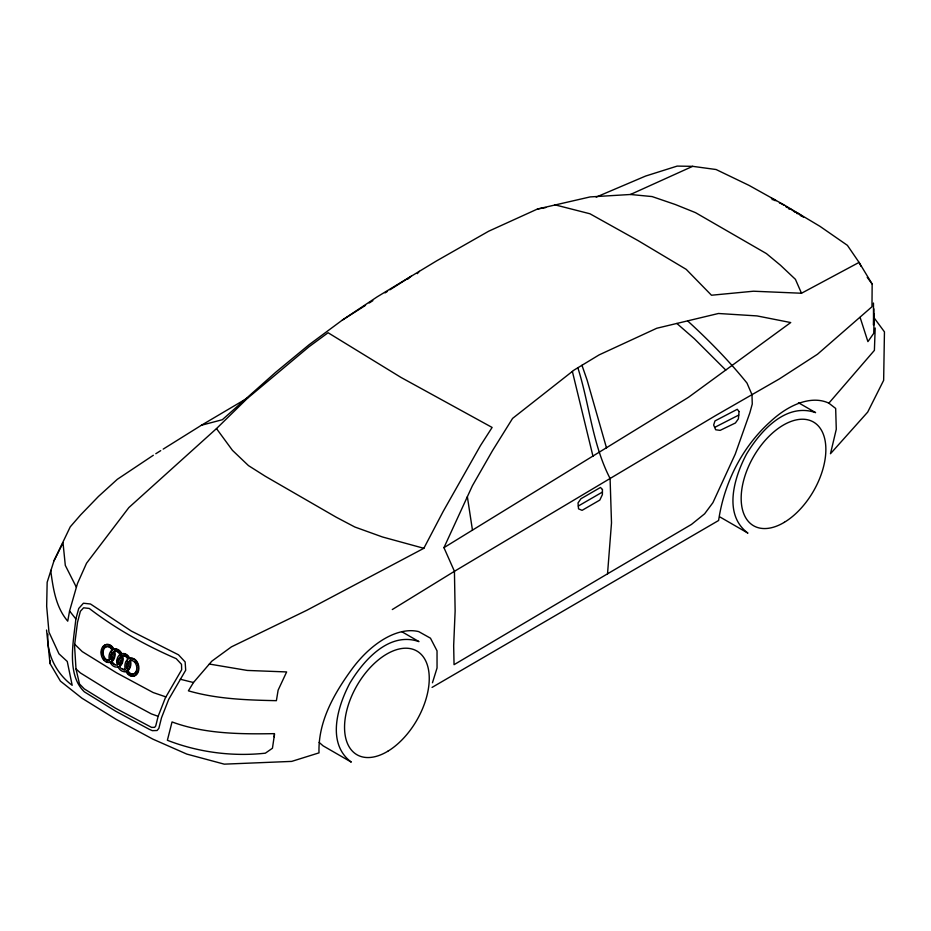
<?xml version="1.0" encoding="UTF-8"?>
<svg xmlns="http://www.w3.org/2000/svg" width="931" height="931" viewBox="0 0 931 931"><rect width="100%" height="100%" fill="white"/><g stroke="black" fill="none" stroke-linecap="round" stroke-linejoin="round"><path stroke-width="1.4" d="M596.177 197.104L645.614 176.052L677.151 166.102L692.664 166.335L716.09 169.523L749.036 185.385L784.484 205.146L819.932 226.314L847.396 245.342L859.069 262.402L872.161 284.025L871.975 306.741L817.441 354.28L779.235 378.998L715.322 415.75L454.433 571.308L392.3 609.537M873.464 303.029L873.546 325.222L873.872 308.848M274.447 734.664L274.47 733.64C240.268 734.233 204.517 733.954 172.049 721.944L167.382 740.273C198.163 752.295 232.447 756.787 265.358 753.179L272.457 748.221L274.447 734.664L274.168 736.805M874.209 313.898L873.755 333.31L867.913 341.642L860.116 317.401M875.187 328.003L874.395 350.37L828.858 403.17A85.78 49.529 -60 0 0 769.914 422.057C741.867 447.415 724.05 483.247 718.616 520.487L432.054 687.404M443.947 547.661L688.393 397.362L790.71 322.557L757.019 315.912L718.441 313.491L656.762 328.259L599.133 354.886L574.078 370.061L512.585 418.403L492.487 450.685L472.378 485.784L443.947 547.661L454.433 571.308L455.131 610.98L453.665 645.649L454.049 664.687L607.524 573.822L611.504 522.873L610.084 478.499C592.232 443.959 589.556 404.426 577.848 367.78M47.923 634.069C46.154 653.725 56.454 673.753 72.176 685.297L67.253 661.452L58.979 653.83L48.959 632.114L46.666 606.29L47.155 582.306L53.998 560.765L70.256 526.83L80.578 514.948L98.488 496.421L117.341 479.29L153.336 455.271M432.461 682.76L437.046 667.993L437.035 650.85L430.459 638.177L418.741 631.625A82.743 47.772 -60 0 0 350.417 671.193C333.205 695.131 318.03 722.491 319.007 752.865L291.694 761.395L224.266 764.153L186.794 754.087L152.824 739.121L116.154 719.36L81.94 698.192L60.422 681.131L50.03 663.559L50.332 660.847M75.865 618.94C73.549 641.18 66.206 674.486 84.372 691.849L115.665 711.203L149.181 729.264L152.312 730.66L157.095 730.509L158.864 728.333L161.494 717.789L168.697 699.39L185.7 670.215L185.129 661.929L178.508 654.819L131.306 631.043L90.505 604.01L83.429 603.218L78.739 608.455L75.865 618.94L69.569 611.004L77.448 583.586L86.536 563.232L128.862 507.57L216.492 428.586L247.367 398.387L309.069 346.716L328.084 332.739L401.028 377.451L492.115 427.445L480.431 445.646L443.179 511.433L423.849 548.301L306.799 610.294L231.4 646.87L211.814 661.173L193.462 682.528L188.399 690.825C216.993 699.1 246.843 700.065 276.391 700.671L278.125 690.162L286.643 671.938L247.25 670.436L209.347 664.047M69.569 611.004L67.73 621.152C55.569 606.907 53.16 588.194 50.67 570.354M158.142 716.311L155.721 726.005L154.639 727.344L151.567 727.39L115.479 708.188L84.302 688.905L79.496 683.959L75.993 668.889L74.538 645.486L77.506 622.304L80.369 611.295L83.604 607.803L89.236 608.443C115.793 628.809 145.539 645.381 176.238 658.671L181.51 664.338L181.661 669.773L165.334 697.913L158.142 716.311L151.276 713.868L114.618 694.107L80.392 672.938L75.993 668.889M53.998 560.765L63.017 542.831L65.31 565.396L76.389 587.275M419.287 271.352L417.332 273.644M407.766 279.184L409.477 277.357M110.801 659.567L111.278 659.206A7.087 5.202 79.7 0 0 112.895 652.794L112.22 652.398A7.087 5.202 79.7 0 0 110.603 658.811L110.801 659.567L111.86 659.101A7.087 5.202 79.7 0 0 112.744 657.845M117.353 664.955L116.852 665.106A7.087 5.202 79.7 0 1 111.848 662.22L111.464 661.417L112.267 660.801A9.077 6.657 79.7 0 0 114.35 652.596L114.013 651.316L115.235 651.013A7.087 5.202 79.7 0 1 120.239 653.899L120.541 654.516L119.063 655.319A9.077 6.657 79.7 0 0 116.98 663.524L117.923 664.85M119.633 655.215L120.541 654.516M111.464 661.417L112.849 660.696A9.077 6.657 79.7 0 0 114.92 652.491L114.594 651.211M121.484 657.309L121.239 656.343L120.052 656.914A7.087 5.202 79.7 0 0 118.423 663.326L118.668 664.292L119.866 663.722M121.239 656.343L120.623 656.809A7.087 5.202 79.7 0 0 119.005 663.221L119.249 664.187M118.668 664.292L119.284 663.826A7.087 5.202 79.7 0 0 120.902 657.414L120.658 656.448M122.473 655.633A7.087 5.202 79.7 0 1 127.489 658.52L127.873 659.323L127.07 659.939A9.077 6.657 79.7 0 0 124.987 668.144L124.673 669.633A7.087 5.202 79.7 0 1 119.668 666.736L120.274 665.421A9.077 6.657 79.7 0 0 122.345 657.216L121.984 655.785L123.055 655.529A7.087 5.202 79.7 0 1 127.023 657.077M126.628 668.702L127.105 668.342A7.087 5.202 79.7 0 0 128.722 661.929L128.059 661.545A7.087 5.202 79.7 0 0 126.43 667.946L126.628 668.702L127.687 668.237M129.84 660.463L130.421 660.358A7.087 5.202 79.7 0 1 136.589 670.145A7.087 5.202 79.7 0 1 127.675 671.356L127.291 670.564L128.094 669.948A9.077 6.657 79.7 0 0 130.177 661.732L129.84 660.463L131.062 660.149A7.087 5.202 79.7 0 1 132.435 660.207M127.291 670.564L128.676 669.843A9.077 6.657 79.7 0 0 130.747 661.627L130.421 660.358M861.035 266.324L859.069 262.402L801.498 293.242L795.423 279.335L780.446 265.207L766.388 253.569L695.492 212.64L675.324 204.517L652.084 196.569L630.45 194.486L590.149 196.918L537.478 209.021L488.682 231.214L436.453 260.971L377.276 296.78L342.317 320.101L309.034 344.773L275.739 372.249L222.334 419.718L201.422 425.246L163.193 449.114M342.317 320.101L365.522 305.345M369.176 303.006L372.842 300.678M385.05 292.904L387.494 291.345M389.938 289.797L411.397 276.135M155.803 453.734L160.726 450.651M201.422 425.246L247.716 397.898M607.524 573.822L691.477 524.421L704.616 513.819L712.925 502.647L735.257 454.084L749.851 412.805L752.26 404.042L751.98 394.674L746.999 383.083C728.95 360.716 708.805 340.234 687.602 320.881M578.302 506.033L602.427 492.068M714.671 427.399L738.772 415.051M630.45 194.486L692.664 166.335M114.013 651.316L114.653 651.118A7.087 5.202 79.7 0 1 119.668 654.004L119.959 654.621M114.35 649.151A9.077 6.657 79.7 0 1 120.762 652.852L121.286 653.946L122.741 653.562A9.077 6.657 79.7 0 1 129.165 657.263L129.758 658.508L128.583 657.367A9.077 6.657 79.7 0 0 122.17 653.667M129.188 658.613L130.747 658.182A9.077 6.657 79.7 0 1 138.579 670.855A9.077 6.657 79.7 0 1 127.151 672.403L125.976 671.274L126.569 672.508A9.077 6.657 79.7 0 0 137.997 670.96A9.077 6.657 79.7 0 0 130.177 658.287M118.621 666.689L117.166 667.073A9.077 6.657 79.7 0 1 110.742 663.372L110.149 662.127M126.558 671.17L124.987 671.588A9.077 6.657 79.7 0 1 118.563 667.888L118.039 666.794M121.286 653.946L121.344 652.747A9.077 6.657 79.7 0 0 114.92 649.047L113.349 649.477L112.756 648.232A9.077 6.657 79.7 0 0 101.328 649.791A9.077 6.657 79.7 0 0 109.16 662.453L110.731 662.022L111.324 663.268M121.984 655.785L122.927 657.111A9.077 6.657 79.7 0 1 120.855 665.316L119.366 666.119M537.478 209.021L545.81 207.555M801.498 293.242L753.482 291.217L711.47 295.232L686.205 269.35L638.072 240.605L589.94 213.769L554.888 204.82M180.311 679.246L193.462 682.528M423.849 548.301L382.478 536.978L354.816 527.004L336.172 517.182L265.277 476.253L248.484 465.616L232.447 450.348L216.492 428.586M165.916 696.912L153.149 692.536L116.48 672.787L82.254 651.619L74.689 644.24M798.437 402.716L815.591 412.619C785.869 402.25 760.243 431.216 746.487 454.165C734.222 477.3 722.793 514.459 747.919 533.126L719.744 516.856M401.82 631.707L418.973 641.61C389.251 631.241 363.625 660.195 349.87 683.145C337.604 706.28 326.176 743.438 351.301 762.117L323.115 745.847L319.135 742.391M828.858 403.17L835.666 408.441L836.282 429.261L830.475 453.734L867.692 412.107L883.647 380.337L884.45 331.867L873.72 317.331M794.795 212.093L793.712 211.197A9.077 2.071 39.5 0 0 790.082 208.707M785.892 206.682L786.846 207.473M676.849 323.453L694.351 338.721L725.761 370.049M867.203 277.31L872.161 284.025M127.861 670.46L128.245 671.251A7.087 5.202 79.7 0 0 136.578 671.6M113.931 649.361L113.338 648.127A9.077 6.657 79.7 0 0 102.666 647.685M112.034 661.313L112.418 662.116A7.087 5.202 79.7 0 0 114.711 664.42M581.968 365.278L587.124 380.162L606.512 447.939M572.367 371.411L592.989 456.295M127.21 668.598L127.012 667.841A7.087 5.202 79.7 0 1 128.629 661.429M111.371 659.462L111.185 658.706A7.087 5.202 79.7 0 1 112.802 652.294M467.362 496.7L472.471 530.216M46.55 630.043L50.03 663.559M135.03 661.697A7.087 5.202 79.7 0 1 136.077 663.035M126.5 661.441A9.077 6.657 79.7 0 1 127.64 659.835M125.569 671.484A9.077 6.657 79.7 0 1 123.811 671.414M117.562 663.419A9.077 6.657 79.7 0 1 117.737 658.822M121.344 660.905A7.087 5.202 79.7 0 1 120.751 662.465M110.673 652.305A9.077 6.657 79.7 0 1 111.813 650.699M109.73 662.348A9.077 6.657 79.7 0 1 106.25 661.592M104.656 660.358A9.077 6.657 79.7 0 1 103.318 658.648M101.735 654.284A9.077 6.657 79.7 0 1 101.91 649.675M125.254 669.529A7.087 5.202 79.7 0 1 122.531 668.935M109.427 660.382A7.087 5.202 79.7 0 1 103.143 651.351A7.087 5.202 79.7 0 1 111.196 647.941M795.295 212.105A9.077 2.071 39.5 0 1 803.534 217.33M796.587 213.408A7.087 1.618 39.5 0 1 797.553 213.734M800.148 215.236A7.087 1.618 39.5 0 1 801.603 216.306M787.289 207.485A9.077 2.071 39.5 0 1 788.534 207.916M779.468 202.97A9.077 2.071 39.5 0 1 784.03 205.309M771.462 198.35A9.077 2.071 39.5 0 1 776.023 200.689M772.102 199.63A7.087 1.618 39.5 0 1 772.753 199.653M773.719 199.979A7.087 1.618 39.5 0 1 774.941 200.607M788.58 208.788A7.087 1.618 39.5 0 1 789.546 209.114M602.45 489.531L602.392 494.617L599.797 500.098L582.084 510.339L578.535 508.861L578.035 502.926L580.932 498.76L600.472 487.46L602.45 489.531M739.051 411.537L738.388 418.845L735.409 422.988L720.14 430.366L715.683 429.773L713.658 425.025L714.973 420.928L737.294 409.291L739.051 411.537M112.046 650.175L111.231 650.804A9.077 6.657 79.7 0 0 109.16 659.008L108.846 660.486A7.087 5.202 79.7 0 1 102.736 650.594A7.087 5.202 79.7 0 1 111.662 649.384L112.046 650.175M387.773 751.27A59.898 34.587 -60 0 0 423.128 656.634A59.898 34.587 -60 0 0 349.788 700.729A59.898 34.587 -60 0 0 387.773 751.27M784.391 522.279A59.898 34.587 -60 0 0 819.745 427.655A59.898 34.587 -60 0 0 746.406 471.738A59.898 34.587 -60 0 0 784.391 522.279"/></g></svg>
